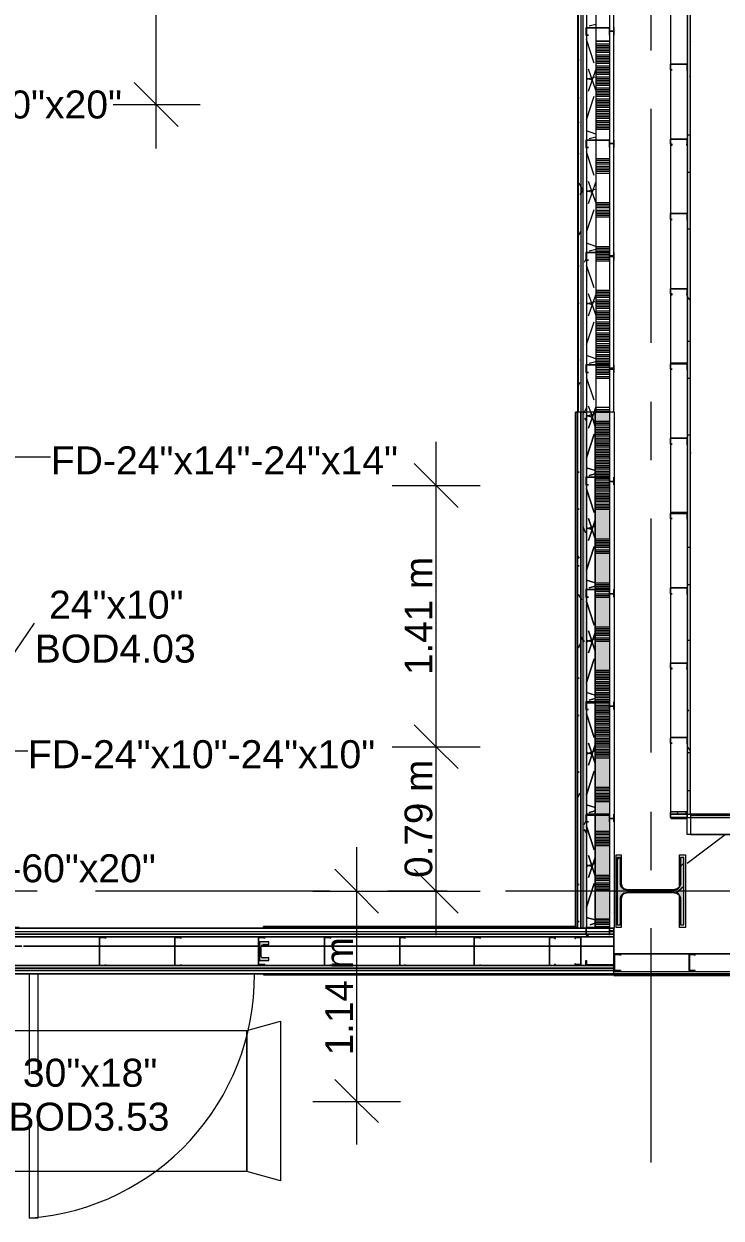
# Model space of a CAD drawing. Header units: metres. Extents: x -2 to 237, y -8 to 52.
# Drawn here: x 21.64 to 25.42, y 21.38 to 27.86 of the extents above; entities that cross this region are included whole.
import ezdxf

# ---------------------------------------------------------------- set-up
doc = ezdxf.new("R2010")
doc.units = ezdxf.units.M
doc.layers.add('HVAC - Ductos', color=5, linetype='Continuous', lineweight=0)
doc.layers.add('PDF2_Text', color=7, linetype='Continuous', lineweight=0)
doc.layers.add('PDF2_Geometry', color=7, linetype='Continuous', lineweight=0, true_color=0xaaaaaa)
doc.layers.add('PDF2_Solid Fills', color=7, linetype='Continuous', lineweight=0, true_color=0xffffff)
doc.styles.add('PDF Helvetica', font='')
doc.styles.get('PDF Helvetica').set_extended_font_data('Helvetica')

msp = doc.modelspace()

# ---------------------------------------------------------------- hatches: boundary and pattern name
at = {"layer": 'PDF2_Solid Fills', "lineweight": 0, "transparency": 33554559}
for points in [[(25.2349, 23.5865), (25.1433, 23.5865), (25.1433, 23.5728), (25.2532, 23.5728), (25.2532, 32.0306), (25.1433, 32.0306), (25.1433, 32.0123), (25.2349, 32.0123)], [(24.6851, 22.9588), (24.6896, 25.7476), (24.6896, 25.7536), (24.6713, 25.7536), (24.6713, 22.9542)], [(24.6851, 22.9588), (24.6896, 25.7476), (24.6896, 25.7536), (24.6713, 25.7536), (24.6713, 22.9542)], [(24.7355, 22.9542), (24.8134, 22.9542), (24.8134, 25.7536), (24.74, 25.7536), (24.7355, 24.1821)], [(25.9496, 23.4628), (25.9496, 23.5682), (25.2532, 23.5682), (25.2532, 23.5544), (25.9313, 23.5544), (25.9313, 23.4628)], [(25.1982, 23.3391), (25.1936, 23.1833), (25.1799, 23.1696), (25.1615, 23.165), (24.9096, 23.1604), (24.9096, 23.165), (24.8912, 23.1696), (24.8821, 23.1787), (24.8775, 23.1787), (24.8775, 23.1925), (24.8729, 23.1925), (24.8729, 23.3391), (24.8546, 23.3391), (24.8546, 22.9726), (24.8729, 22.9726), (24.8729, 23.1237), (24.8775, 23.1375), (24.8912, 23.1512), (25.1799, 23.1512), (25.1982, 23.1329), (25.1982, 22.9726), (25.2165, 22.9726), (25.2165, 23.3391)], [(22.9669, 22.8672), (22.9669, 22.8809), (22.9165, 22.8809), (22.9165, 22.7801), (22.9669, 22.7801), (22.9669, 22.7939), (22.9303, 22.7939), (22.9303, 22.803), (22.9257, 22.803), (22.9257, 22.858), (22.9303, 22.8672)]]:
    msp.add_hatch(color=256, dxfattribs=at).paths.add_polyline_path(points)
h = msp.add_hatch(color=256, dxfattribs=at)
h.paths.add_polyline_path([(24.6897, 24.1821), (24.8134, 24.1776), (24.8133, 24.1821)])
h.paths.add_polyline_path([(24.6897, 24.1776), (24.6851, 24.1776), (24.6851, 24.1409)])
h = msp.add_hatch(color=256, dxfattribs=at)
h.paths.add_polyline_path([(24.6897, 23.5728), (24.8133, 23.5682), (24.8133, 23.5728)])
h.paths.add_polyline_path([(24.6897, 23.5498), (24.6851, 23.5498), (24.6851, 23.5315)])
h = msp.add_hatch(color=256, dxfattribs=at)
h.paths.add_polyline_path([(22.9119, 22.9084), (22.944, 22.9038), (22.944, 22.9084)])
h.paths.add_polyline_path([(22.944, 22.7572), (22.9119, 22.7572), (22.944, 22.7527)])
h = msp.add_hatch(color=256, dxfattribs=at)
h.paths.add_polyline_path([(25.2486, 22.8168), (25.2761, 22.8122), (25.2761, 22.8168)])
h.paths.add_polyline_path([(25.2486, 22.8122), (25.244, 22.8122), (25.244, 22.7252), (25.244, 22.7252)])

# ---------------------------------------------------------------- linework, layer by layer
at = {"layer": 'HVAC - Ductos', "lineweight": 0}
for points in [[(22.3576, 27.1831), (22.3576, 32.5895)], [(22.2385, 27.5405), (22.3576, 27.4214), (22.4767, 27.3023)], [(22.1239, 27.4214), (22.3576, 27.4214), (22.5958, 27.4214)], [(23.8741, 22.9176), (23.8741, 23.9393), (23.8741, 25.5933)], [(21.3359, 25.5108), (21.7849, 25.5108)], [(23.755, 25.4741), (23.8741, 25.355), (23.9933, 25.2359)], [(23.6359, 25.355), (23.8741, 25.355), (24.1123, 25.355)], [(21.4596, 24.26), (21.6978, 24.6082)], [(23.755, 24.0584), (23.8741, 23.9393), (23.9933, 23.8201)], [(21.4046, 23.9164), (21.6611, 23.9164)], [(23.6359, 23.9393), (23.8741, 23.9393), (24.1123, 23.9393)], [(23.4435, 21.7813), (23.4435, 23.3941)], [(23.3243, 23.2749), (23.4435, 23.1558), (23.5625, 23.0367)], [(23.755, 23.2749), (23.8741, 23.1558), (23.9933, 23.0367)], [(23.2052, 23.1558), (23.4435, 23.1558), (23.6817, 23.1558)], [(23.6359, 23.1558), (23.8741, 23.1558), (24.1123, 23.1558)], [(23.3243, 22.1341), (23.4435, 22.015), (23.5625, 21.9004)], [(23.2052, 22.015), (23.4435, 22.015), (23.6817, 22.015)]]:
    msp.add_lwpolyline(points, dxfattribs=at)
for points in [[(22.8478, 22.3998), (23.0311, 22.4502), (23.0311, 21.5843), (22.8478, 21.6347)], [(22.8478, 21.6347), (20.5432, 21.6347), (20.5432, 22.3998), (22.8478, 22.3998)]]:
    msp.add_lwpolyline(points, close=True, dxfattribs=at)
at = {"layer": 'PDF2_Geometry', "lineweight": 0}
for points in [[(24.3872, 32.8461), (24.8408, 32.8461), (24.8134, 32.8461), (24.8134, 32.7453), (24.8134, 32.6491), (24.8134, 29.7718), (24.8134, 25.7536), (24.8134, 22.9542)], [(24.8408, 22.9542), (24.8408, 25.7536), (24.8362, 25.7536), (24.8362, 29.7718), (24.8408, 29.7718), (24.8408, 32.6491), (24.8408, 32.7911)], [(24.6117, 32.6949), (24.7813, 32.6949), (24.6117, 32.6949), (24.6897, 32.6949), (24.6897, 32.6812), (24.6897, 32.6491), (24.6897, 29.7718), (24.6897, 29.6664), (24.6897, 29.057), (24.6897, 28.4477), (24.6897, 27.8383), (24.6897, 27.229), (24.6897, 26.6196), (24.6897, 26.0103), (24.6897, 25.7536), (24.6897, 22.9542), (24.8362, 22.9542), (24.8362, 22.8168), (24.8408, 22.8168), (24.8362, 22.8168), (24.8362, 22.7205), (25.9496, 22.7205)], [(25.2349, 23.5728), (25.1433, 23.5728), (25.2349, 23.5728), (25.2532, 23.5728), (25.2532, 32.0306), (25.9496, 32.0306), (25.9496, 32.0443), (25.2349, 32.0443), (25.2349, 32.1405), (25.2486, 32.1405)], [(25.1433, 23.5728), (25.2349, 23.5728), (25.2532, 23.5728), (25.2532, 32.0306), (25.1433, 32.0306), (25.1433, 32.0123), (25.1433, 31.6961)], [(25.1433, 32.0123), (25.2349, 32.0123), (25.2349, 23.5865), (25.1433, 23.5865)], [(21.2946, 22.9542), (21.2946, 24.7732), (21.2946, 24.7961), (21.2717, 24.7961), (21.2625, 24.7961), (21.2717, 24.7961), (21.4229, 24.7961), (21.4229, 24.7732), (20.6669, 24.7732), (20.6669, 24.7961), (21.258, 24.7961), (20.6395, 24.7961), (20.6395, 24.7732), (20.6395, 22.9038), (20.6395, 22.8809), (20.6669, 22.8809), (21.2625, 22.8809), (21.2717, 22.8809), (21.2717, 22.9038), (21.2717, 22.9542), (24.6851, 22.9542), (24.6713, 22.9542), (24.6713, 25.7536), (24.6713, 29.7718)], [(24.6393, 29.7718), (24.6393, 25.7536), (24.6393, 22.9542), (24.6851, 22.9542)], [(24.6438, 29.7718), (24.6438, 25.7536)], [(24.6576, 29.7718), (24.6576, 25.7536), (24.6576, 22.9542)], [(24.74, 29.7718), (24.74, 25.7536)], [(25.0379, 28.0308), (25.0379, 27.7146)], [(25.1433, 28.017), (25.1433, 27.6413)], [(24.6851, 27.8063), (24.6897, 27.8063)], [(24.7218, 27.8383), (24.7218, 27.8383)], [(24.8134, 27.8108), (24.8134, 27.8108)], [(24.8225, 27.82), (24.8225, 27.82)], [(24.8362, 27.8337), (24.8362, 27.8337)], [(25.1433, 27.6093), (25.1433, 27.2336)], [(25.0379, 27.3985), (25.0379, 26.1294)], [(24.7355, 27.229), (24.7355, 27.229)], [(25.1433, 27.2061), (25.1433, 26.8258)], [(24.6942, 27.1877), (24.6942, 27.1877)], [(25.1433, 26.7983), (25.1433, 26.4226)], [(25.1433, 26.3905), (25.1433, 26.0148)], [(25.1433, 25.9873), (25.1433, 25.6116)], [(25.0379, 25.8086), (25.0379, 25.4925)], [(24.6713, 22.9542), (24.6713, 25.7536), (24.6897, 25.7536), (24.6897, 22.9542), (24.8362, 22.9542), (24.8362, 22.9359), (24.8134, 22.9359), (24.6851, 22.9359), (21.4366, 22.9359)], [(24.6393, 25.7536), (24.6438, 25.7536), (24.6393, 25.7536), (24.6393, 22.9542), (22.9395, 22.9542), (22.9395, 22.9588), (24.6393, 22.9588), (22.9395, 22.9588), (22.9395, 22.9542), (24.6393, 22.9542), (22.9395, 22.9542), (24.6393, 22.9542), (22.9395, 22.9542), (24.6393, 22.9542)], [(24.6393, 22.9542), (24.6393, 25.7536), (24.6393, 22.9542)], [(24.6393, 22.9542), (24.6393, 25.7536), (24.6393, 22.9542)], [(24.6393, 22.9542), (24.6393, 25.7536), (24.6393, 22.9542)], [(24.6393, 22.9542), (24.6393, 25.7536), (24.6393, 22.9542)], [(24.7355, 24.1821), (24.7355, 24.7915), (24.7355, 25.4009), (24.7355, 25.7536), (24.6897, 25.7536), (24.6897, 22.9542), (24.7355, 22.9542), (24.7355, 22.9588), (24.7355, 23.5682), (24.7355, 24.1776)], [(24.6897, 25.7536), (24.6897, 25.7536)], [(24.7355, 25.7536), (24.74, 25.7536), (24.7355, 25.7536), (24.7355, 25.4009), (24.7355, 24.7915), (24.7355, 24.1821), (24.7355, 24.7915), (24.7355, 25.4009), (24.7355, 25.7536), (24.8134, 25.7536), (24.8134, 22.9542), (24.7355, 22.9542), (24.7355, 22.9588), (24.7355, 23.5682), (24.7355, 24.1776), (24.7355, 23.5682), (24.7355, 22.9588), (24.7355, 22.9542)], [(24.8134, 25.7536), (24.8134, 25.7536)], [(24.8408, 22.9542), (24.8408, 25.7536), (24.8134, 25.7536), (24.8134, 22.9542), (24.8362, 22.9542)], [(25.1433, 25.5796), (25.1433, 25.2038)], [(24.795, 25.4009), (24.795, 25.4009)], [(25.0379, 25.1764), (25.0379, 23.9072)], [(25.1433, 25.1764), (25.1433, 24.7961)], [(24.6851, 24.7869), (24.6851, 24.7869)], [(24.6897, 24.7915), (24.6897, 24.7915)], [(24.8088, 24.7915), (24.8088, 24.7915)], [(25.1433, 24.7686), (25.1433, 24.3929)], [(25.1433, 24.3654), (25.1433, 23.9851)], [(24.6851, 24.1638), (24.6897, 24.1638)], [(24.7034, 24.1776), (24.7034, 24.1821)], [(25.1433, 23.9576), (25.1433, 23.5865), (25.1433, 23.5819)], [(25.0379, 23.5865), (25.0379, 23.2703)], [(25.9496, 23.4628), (25.2349, 23.4628), (25.2349, 23.5544), (25.9496, 23.5544)], [(25.9496, 23.5544), (25.9496, 23.5728), (25.2532, 23.5728), (25.2532, 23.4628), (25.9313, 23.4628), (25.9496, 23.4628), (25.9496, 23.4903), (25.9496, 23.5498)], [(25.9496, 23.5682), (25.2532, 23.5682)], [(25.2532, 23.5544), (25.9313, 23.5544)], [(25.9313, 23.4628), (25.9313, 23.3666), (25.9313, 23.4628), (25.8396, 23.4628), (25.8396, 22.8168), (25.6839, 22.8168), (25.8396, 22.8168), (25.8992, 22.8168), (25.8396, 22.8168), (25.8396, 23.4628), (25.9496, 23.4628), (25.9496, 22.7068), (25.9542, 22.6977), (24.8362, 22.6977), (24.8362, 22.7068)], [(25.2349, 23.307), (25.441, 23.4628)], [(24.8546, 23.3253), (24.8684, 23.3391)], [(25.1982, 23.2887), (25.2165, 23.307)], [(21.7115, 23.1558), (21.3954, 23.1558)], [(23.2968, 23.1558), (22.0277, 23.1558)], [(23.9337, 23.1558), (23.613, 23.1558)], [(25.5189, 23.1558), (24.2498, 23.1558)], [(25.0608, 23.1512), (25.0699, 23.1604)], [(25.1753, 23.1467), (25.2165, 23.1833)], [(21.2717, 22.7068), (24.8362, 22.7068), (24.8362, 22.7251), (24.8362, 22.7389), (21.4229, 22.7389), (24.8362, 22.7389), (24.8362, 22.7526), (21.4, 22.7526), (24.8362, 22.7526), (24.8362, 22.8168), (24.8362, 22.858), (24.8362, 22.9084), (21.3725, 22.9084), (21.3725, 22.858), (21.4275, 22.858), (21.6291, 22.858), (21.4275, 22.858), (21.2946, 22.858), (21.2946, 22.803), (21.2946, 22.9542), (21.2717, 22.9542), (21.2717, 22.9038), (21.2717, 22.8809)], [(21.4229, 22.9084), (24.8362, 22.9084), (24.8362, 22.9222), (24.6897, 22.9222), (24.8362, 22.9222), (24.8362, 22.9359), (24.8134, 22.9359), (24.6851, 22.9359), (21.455, 22.9359)], [(24.6851, 22.9542), (21.455, 22.9542)], [(24.6851, 22.9542), (21.4687, 22.9542), (24.6851, 22.9542)], [(22.9395, 22.9542), (21.6153, 22.9542), (21.4733, 22.9542), (21.6153, 22.9542), (21.6153, 22.9588), (21.4733, 22.9588), (21.6153, 22.9588), (21.6153, 22.9542), (21.4733, 22.9542), (21.6153, 22.9542), (21.4733, 22.9542), (21.6153, 22.9542)], [(22.9395, 22.9634), (22.9395, 22.9634)], [(24.6301, 22.9634), (22.9395, 22.9634)], [(22.9395, 22.9634), (22.9395, 22.9588)], [(22.9395, 22.9634), (22.9395, 22.9634)], [(24.6301, 22.9634), (22.9395, 22.9634)], [(22.9395, 22.9588), (22.9395, 22.9634)], [(22.9395, 22.9542), (22.9395, 22.9588), (22.9395, 22.9542)], [(22.9395, 22.9542), (22.9395, 22.9588), (22.9395, 22.9542)], [(22.9395, 22.9542), (22.9395, 22.9542)], [(22.9395, 22.9542), (22.9395, 22.9542)], [(24.6897, 22.9542), (24.8362, 22.9542)], [(24.8362, 22.9268), (24.8362, 22.9268)], [(25.0379, 22.9542), (25.0379, 21.6851)], [(21.4366, 22.9222), (24.6851, 22.9222), (21.4229, 22.9222)], [(24.8362, 22.8306), (24.8362, 22.8306)], [(24.8362, 22.8076), (24.8362, 22.8076)], [(24.6851, 22.7755), (24.6897, 22.7801)], [(24.7858, 22.7526), (24.7858, 22.7572)], [(24.8362, 22.7068), (21.2717, 22.7068)], [(21.2717, 22.7068), (24.8362, 22.7068), (21.2717, 22.7068)], [(22.9395, 22.7068), (24.8362, 22.7068), (24.8362, 22.7023), (22.9395, 22.7023), (22.9395, 22.7068), (21.6153, 22.7068)], [(21.6703, 22.1616), (21.6703, 22.7068), (21.7161, 22.7068), (21.7161, 22.1616)], [(22.9395, 22.7068), (22.9395, 22.7023), (24.8362, 22.7023)], [(24.8362, 22.7068), (22.9395, 22.7068)], [(25.9496, 22.7068), (24.8362, 22.7068), (24.8362, 22.7205), (25.9313, 22.7205)], [(24.8362, 22.7068), (24.8362, 22.7023)], [(24.8362, 22.7068), (24.8362, 22.7068)], [(24.8362, 22.7068), (25.9496, 22.7068), (24.8362, 22.7068)], [(21.7161, 21.9234), (21.7161, 21.3827), (21.6703, 21.3827), (21.6703, 21.9234)]]:
    msp.add_lwpolyline(points, dxfattribs=at)
at = {"layer": 'PDF2_Geometry', "color": 254, "lineweight": 0, "true_color": 0xdddddd}
for points in [[(24.7034, 27.8475), (24.74, 27.8566)], [(24.7309, 27.6459), (24.6897, 27.7742)], [(24.74, 27.4993), (24.6988, 27.6139)], [(24.6988, 27.4947), (24.74, 27.6093)], [(24.6897, 27.5588), (24.7355, 27.5726)], [(24.7218, 27.5542), (24.6897, 27.5634)], [(24.6897, 27.339), (24.7309, 27.4672)], [(24.74, 27.261), (24.6897, 27.2793)], [(24.7034, 27.2381), (24.74, 27.2473)], [(24.7309, 27.0365), (24.6897, 27.1648)], [(24.6897, 26.9495), (24.7355, 26.9632)], [(24.7218, 26.9449), (24.6897, 26.9541)], [(24.74, 26.8899), (24.6988, 27.0044)], [(24.6988, 26.8854), (24.74, 26.9998)], [(24.6897, 26.7295), (24.7309, 26.8532)], [(24.74, 26.6517), (24.6897, 26.67)], [(24.7034, 26.6287), (24.74, 26.6379)], [(24.7309, 26.4272), (24.6897, 26.5509)], [(24.74, 26.2806), (24.6988, 26.3951)], [(24.6988, 26.276), (24.74, 26.3905)], [(24.6897, 26.3401), (24.7355, 26.3538)], [(24.7218, 26.3355), (24.6897, 26.3447)], [(24.6897, 26.1202), (24.7309, 26.2439)], [(24.74, 26.0423), (24.6897, 26.0606)], [(24.7034, 26.0194), (24.74, 26.0285)], [(24.7309, 25.8178), (24.6897, 25.9415)], [(24.7126, 25.7536), (24.6988, 25.7857)], [(24.7309, 25.7536), (24.74, 25.7812)]]:
    msp.add_lwpolyline(points, dxfattribs=at)
at = {"layer": 'PDF2_Geometry', "lineweight": 0}
for points in [[(24.8134, 27.7971), (24.8134, 27.82), (24.8362, 27.82), (24.8362, 27.8383), (24.8362, 27.7971), (24.8362, 27.8063), (24.8362, 27.7971), (24.8362, 27.8383), (24.8362, 27.82), (24.8134, 27.82), (24.8134, 27.8383), (24.6897, 27.8383), (24.6851, 27.8383), (24.6851, 27.8017), (24.6851, 27.7971), (24.6897, 27.7971), (24.6988, 27.7971), (24.6897, 27.7971), (24.6897, 27.8017), (24.6897, 27.8383), (24.8134, 27.8383)], [(25.2349, 27.6093), (25.2349, 27.6413), (25.1478, 27.6413), (25.1433, 27.6413), (25.1433, 27.6093), (25.1524, 27.6093), (25.1433, 27.6093), (25.1433, 27.6413), (25.1478, 27.6413), (25.2349, 27.6413), (25.2349, 27.6093), (25.2303, 27.6093)], [(24.8134, 27.1877), (24.8134, 27.2106), (24.8362, 27.2106), (24.8362, 27.229), (24.8362, 27.1877), (24.8362, 27.1923), (24.8362, 27.1877), (24.8362, 27.229), (24.8362, 27.2106), (24.8134, 27.2106), (24.8134, 27.229), (24.6897, 27.229), (24.6851, 27.229), (24.6851, 27.1877), (24.6897, 27.1877), (24.6988, 27.1877), (24.6897, 27.1877), (24.6897, 27.229), (24.8134, 27.229)], [(25.2349, 27.2015), (25.2349, 27.2336), (25.1478, 27.2336), (25.1433, 27.2336), (25.1433, 27.2015), (25.1524, 27.2015), (25.1524, 27.2061), (25.1433, 27.2061), (25.1433, 27.2336), (25.1478, 27.2336), (25.2349, 27.2336), (25.2349, 27.2061), (25.2303, 27.2061), (25.2303, 27.2015)], [(25.2349, 26.7983), (25.2349, 26.8258), (25.2349, 26.8304), (25.1478, 26.8304), (25.1433, 26.8304), (25.1433, 26.8258), (25.1433, 26.7983), (25.1524, 26.7983), (25.1433, 26.7983), (25.1433, 26.8258), (25.1433, 26.8304), (25.1478, 26.8304), (25.2349, 26.8304), (25.2349, 26.8258), (25.2349, 26.7983), (25.2303, 26.7983)], [(24.8134, 26.5783), (24.8134, 26.5967), (24.8362, 26.5967), (24.8362, 26.6013), (24.8362, 26.6196), (24.8362, 26.5783), (24.8362, 26.5829), (24.8362, 26.5783), (24.8362, 26.6196), (24.8362, 26.6013), (24.8134, 26.6013), (24.8134, 26.6196), (24.6897, 26.6196), (24.6851, 26.6196), (24.6851, 26.5783), (24.6897, 26.5783), (24.6988, 26.5783), (24.6897, 26.5783), (24.6897, 26.6196), (24.8134, 26.6196)], [(25.2349, 26.3905), (25.2349, 26.4226), (25.1478, 26.4226), (25.1433, 26.4226), (25.1433, 26.3905), (25.1524, 26.3905), (25.1524, 26.3951), (25.1433, 26.3951), (25.1433, 26.4226), (25.1478, 26.4226), (25.2349, 26.4226), (25.2349, 26.3951), (25.2303, 26.3951), (25.2303, 26.3905)], [(24.8134, 25.969), (24.8134, 25.9873), (24.8362, 25.9873), (24.8362, 25.9919), (24.8362, 26.0057), (24.8362, 26.0103), (24.8362, 26.0057), (24.8362, 25.969), (24.8362, 25.9736), (24.8362, 25.969), (24.8362, 26.0103), (24.8362, 25.9919), (24.8134, 25.9919), (24.8134, 26.0103), (24.6897, 26.0103), (24.6851, 26.0103), (24.6851, 25.969), (24.6897, 25.969), (24.6988, 25.969), (24.6897, 25.969), (24.6897, 26.0103), (24.8134, 26.0103)], [(25.2349, 25.9873), (25.2349, 26.0148), (25.2349, 26.0194), (25.1478, 26.0194), (25.1433, 26.0194), (25.1433, 26.0148), (25.1433, 25.9873), (25.1524, 25.9873), (25.1433, 25.9873), (25.1433, 26.0148), (25.1478, 26.0148), (25.2349, 26.0148), (25.2349, 25.9873), (25.2303, 25.9873)], [(24.6301, 22.9634), (24.6301, 25.7536)], [(24.6393, 25.7536), (24.6347, 25.7536), (24.6301, 25.7536), (24.6347, 25.7536), (24.6301, 25.7536), (24.6347, 25.7536)], [(24.6301, 22.9634), (24.6301, 25.7536)], [(24.6393, 22.9542), (24.6393, 25.7536), (24.6393, 22.9542), (24.6576, 22.9542), (24.6576, 25.7536), (24.6393, 25.7536)], [(24.6576, 22.9542), (24.6713, 22.9542), (24.6713, 25.7536), (24.6576, 25.7536)], [(25.2349, 25.5796), (25.2349, 25.6116), (25.1478, 25.6116), (25.1433, 25.6116), (25.1433, 25.5796), (25.1524, 25.5796), (25.1433, 25.5796), (25.1433, 25.6116), (25.1478, 25.6116), (25.2349, 25.6116), (25.2349, 25.5796), (25.2303, 25.5796)], [(24.8134, 25.3596), (24.8134, 25.3779), (24.8362, 25.3779), (24.8362, 25.3825), (24.8362, 25.3963), (24.8362, 25.3596), (24.8362, 25.3642), (24.8362, 25.3596), (24.8362, 25.4009), (24.8362, 25.3825), (24.8362, 25.3779), (24.8134, 25.3779), (24.8134, 25.4009), (24.6897, 25.4009), (24.6851, 25.4009), (24.6851, 25.3596), (24.6897, 25.3596), (24.6988, 25.3596), (24.6897, 25.3596), (24.6897, 25.4009), (24.8134, 25.4009)], [(25.2349, 25.1764), (25.2349, 25.2038), (25.2349, 25.2084), (25.1478, 25.2084), (25.1433, 25.2038), (25.1433, 25.1764), (25.1524, 25.1764), (25.1433, 25.1764), (25.1433, 25.2038), (25.1478, 25.2038), (25.2349, 25.2038), (25.2349, 25.1764), (25.2303, 25.1764)], [(24.8134, 24.7503), (24.8134, 24.7686), (24.8362, 24.7686), (24.8362, 24.7869), (24.8362, 24.7503), (24.8362, 24.7549), (24.8362, 24.7503), (24.8362, 24.7869), (24.8362, 24.7915), (24.8362, 24.7869), (24.8362, 24.7732), (24.8362, 24.7686), (24.8134, 24.7686), (24.8134, 24.7869), (24.8134, 24.7915), (24.6897, 24.7915), (24.6851, 24.7915), (24.6851, 24.7869), (24.6851, 24.7503), (24.6897, 24.7503), (24.6988, 24.7503), (24.6897, 24.7503), (24.6897, 24.7869), (24.6897, 24.7915), (24.8134, 24.7915), (24.8134, 24.7869)], [(25.2349, 24.7686), (25.2349, 24.7961), (25.2349, 24.8006), (25.1478, 24.8006), (25.1433, 24.8006), (25.1433, 24.7961), (25.1433, 24.7686), (25.1524, 24.7686), (25.1433, 24.7686), (25.1433, 24.7961), (25.1433, 24.8006), (25.1478, 24.8006), (25.2349, 24.8006), (25.2349, 24.7961), (25.2349, 24.7686), (25.2303, 24.7686)], [(25.2349, 24.3608), (25.2349, 24.3929), (25.1478, 24.3929), (25.1433, 24.3929), (25.1433, 24.3608), (25.1524, 24.3608), (25.1524, 24.3654), (25.1433, 24.3654), (25.1433, 24.3929), (25.1478, 24.3929), (25.2349, 24.3929), (25.2349, 24.3654), (25.2303, 24.3654), (25.2303, 24.3608)], [(24.8134, 24.1409), (24.8134, 24.1592), (24.8362, 24.1592), (24.8362, 24.1776), (24.8362, 24.1409), (24.8362, 24.1454), (24.8362, 24.1409), (24.8362, 24.1776), (24.8362, 24.1821), (24.8362, 24.1776), (24.8362, 24.1592), (24.8134, 24.1592), (24.8134, 24.1776), (24.8134, 24.1821), (24.6897, 24.1821), (24.6851, 24.1821), (24.6851, 24.1776), (24.6851, 24.1409), (24.6897, 24.1409), (24.6988, 24.1409), (24.6897, 24.1409), (24.6897, 24.1776), (24.8134, 24.1776)], [(25.2349, 23.9576), (25.2349, 23.9851), (25.2349, 23.9897), (25.1478, 23.9897), (25.1433, 23.9897), (25.1433, 23.9851), (25.1433, 23.9576), (25.1524, 23.9576), (25.1433, 23.9576), (25.1433, 23.9851), (25.1478, 23.9897), (25.2349, 23.9897), (25.2349, 23.9851), (25.2349, 23.9576), (25.2303, 23.9576)], [(25.1433, 23.5819), (25.1433, 23.5544), (25.1478, 23.5498), (25.2349, 23.5498), (25.2349, 23.5544), (25.2349, 23.5819), (25.2257, 23.5819), (25.2349, 23.5819), (25.2349, 23.5544), (25.1478, 23.5544), (25.1433, 23.5544), (25.1433, 23.5819), (25.1478, 23.5819)], [(24.8134, 23.5315), (24.8134, 23.5498), (24.8362, 23.5498), (24.8362, 23.5682), (24.8362, 23.5315), (24.8362, 23.5361), (24.8362, 23.5315), (24.8362, 23.5682), (24.8362, 23.5728), (24.8362, 23.5682), (24.8362, 23.5498), (24.8134, 23.5498), (24.8134, 23.5682), (24.8134, 23.5728), (24.6897, 23.5728), (24.6851, 23.5682), (24.6851, 23.5315), (24.6897, 23.5315), (24.6988, 23.5315), (24.6897, 23.5315), (24.6897, 23.5682), (24.8134, 23.5682)], [(25.9496, 23.5682), (25.9496, 23.5728), (25.2532, 23.5728), (25.2532, 23.5682)], [(25.9496, 23.5544), (25.9496, 23.5682), (25.2532, 23.5682), (25.2532, 23.5544)], [(25.1936, 22.9588), (25.1936, 23.1146), (25.1936, 23.1329), (25.1799, 23.1421), (25.1615, 23.1467), (24.9096, 23.1467), (24.8912, 23.1421), (24.8821, 23.1329), (24.8775, 23.1146), (24.8775, 22.9588), (24.85, 22.9588), (24.85, 23.3528), (24.8775, 23.3528), (24.8775, 23.1971), (24.8821, 23.1787), (24.8912, 23.1696), (24.9096, 23.165), (25.1615, 23.165), (25.1799, 23.1696), (25.1936, 23.1787), (25.1936, 23.1971), (25.1936, 23.3528), (25.2257, 23.3528), (25.2257, 22.9588)], [(25.2165, 22.9726), (25.2165, 23.3391), (25.1982, 23.3391), (25.1982, 23.1925), (25.1936, 23.1787), (25.1799, 23.165), (25.1615, 23.1604), (24.9096, 23.1604), (24.8912, 23.165), (24.8775, 23.1787), (24.8729, 23.1925), (24.8729, 23.3391), (24.8546, 23.3391), (24.8546, 22.9726), (24.8729, 22.9726), (24.8729, 23.1192), (24.8775, 23.1329), (24.8912, 23.1467), (24.9096, 23.1512), (25.1615, 23.1512), (25.1799, 23.1467), (25.1936, 23.1329), (25.1982, 23.1192), (25.1982, 22.9726)], [(25.9542, 23.1192), (25.9542, 22.6977), (25.9496, 22.7068), (24.8362, 22.7068), (24.8362, 22.6977), (25.9542, 22.6977), (25.9542, 23.1192), (25.9496, 23.1192)], [(22.9395, 22.9634), (24.6301, 22.9634), (22.9395, 22.9634), (22.9395, 22.9588)], [(24.8134, 22.9176), (24.8134, 22.9405), (24.8362, 22.9405), (24.8362, 22.9588), (24.8362, 22.9222), (24.8362, 22.9268), (24.8362, 22.9222), (24.8362, 22.9176), (24.8362, 22.9222), (24.8362, 22.9588), (24.8362, 22.9405), (24.8134, 22.9405), (24.8134, 22.9588), (24.6897, 22.9588), (24.6851, 22.9588), (24.6851, 22.9222), (24.6897, 22.9176), (24.6988, 22.9176), (24.6988, 22.9222), (24.6897, 22.9222), (24.6897, 22.9588), (24.8134, 22.9588)], [(24.8362, 22.9542), (24.6897, 22.9542)], [(22.0827, 22.9038), (22.0552, 22.9038), (22.0506, 22.9038), (22.0506, 22.7526), (22.0552, 22.7526), (22.0827, 22.7526), (22.0827, 22.7572), (22.0827, 22.7526), (22.0552, 22.7526), (22.0506, 22.7526), (22.0506, 22.9038), (22.0552, 22.9038), (22.0827, 22.9038), (22.0827, 22.8992)], [(22.4904, 22.9038), (22.4584, 22.9038), (22.4584, 22.7526), (22.4904, 22.7526), (22.4904, 22.7572), (22.4904, 22.7526), (22.4584, 22.7526), (22.4584, 22.9038), (22.4904, 22.9038), (22.4904, 22.8992)], [(22.944, 22.9084), (22.9119, 22.9084), (22.9119, 22.9038), (22.9119, 22.7572), (22.9119, 22.7526), (22.944, 22.7526), (22.944, 22.7618), (22.944, 22.7572), (22.9119, 22.7572), (22.9119, 22.9038), (22.944, 22.9038), (22.944, 22.8992)], [(22.9165, 22.7801), (22.9669, 22.7801), (22.9669, 22.7939), (22.9395, 22.7939), (22.9303, 22.7939), (22.9257, 22.803), (22.9257, 22.8534), (22.9303, 22.8626), (22.9395, 22.8672), (22.9669, 22.8672), (22.9669, 22.8809), (22.9165, 22.8809)], [(23.3014, 22.9038), (23.2693, 22.9038), (23.2693, 22.7572), (23.2693, 22.7526), (23.3014, 22.7526), (23.3014, 22.7572), (23.3014, 22.7526), (23.2693, 22.7526), (23.2693, 22.7572), (23.2693, 22.9038), (23.3014, 22.9038), (23.3014, 22.8992)], [(23.7046, 22.9038), (23.6771, 22.9038), (23.6771, 22.7572), (23.6771, 22.7526), (23.7046, 22.7526), (23.7046, 22.7572), (23.7046, 22.7526), (23.6771, 22.7526), (23.6771, 22.7572), (23.6771, 22.9038), (23.7046, 22.9038), (23.7046, 22.8992)], [(24.1123, 22.9038), (24.0849, 22.9038), (24.0803, 22.9038), (24.0803, 22.7572), (24.0803, 22.7526), (24.0849, 22.7526), (24.1123, 22.7526), (24.1123, 22.7572), (24.1123, 22.7526), (24.0849, 22.7526), (24.0803, 22.7526), (24.0803, 22.7572), (24.0803, 22.9038), (24.0849, 22.9038), (24.1123, 22.9038), (24.1123, 22.8992)], [(24.5201, 22.9038), (24.4881, 22.9038), (24.4881, 22.7572), (24.4881, 22.7526), (24.5201, 22.7526), (24.5201, 22.7572), (24.5155, 22.7572), (24.5155, 22.7526), (24.4881, 22.7526), (24.4881, 22.7572), (24.4881, 22.9038), (24.5155, 22.9038), (24.5155, 22.8992), (24.5201, 22.8992)], [(24.6255, 22.7526), (24.6576, 22.7526), (24.6576, 22.7572), (24.6576, 22.9038), (24.6576, 22.9084), (24.6255, 22.9084), (24.6255, 22.8992), (24.6301, 22.8992), (24.6301, 22.9038), (24.6576, 22.9038), (24.6576, 22.7572), (24.6301, 22.7572), (24.6301, 22.7618), (24.6255, 22.7618)], [(21.6382, 22.858), (22.0506, 22.858), (22.4584, 22.858), (22.9119, 22.858), (22.9165, 22.858), (22.9119, 22.858), (22.4584, 22.858), (22.0506, 22.858)], [(22.9257, 22.858), (23.2693, 22.858), (23.6771, 22.858), (24.0803, 22.858), (24.4881, 22.858), (24.6576, 22.858), (24.8362, 22.858), (24.6576, 22.858), (24.4881, 22.858), (24.0803, 22.858), (23.6771, 22.858), (23.2693, 22.858)], [(24.6851, 22.7801), (24.6897, 22.7801), (24.6897, 22.7572), (24.8362, 22.7572), (24.8362, 22.8306), (24.8362, 22.7526), (24.6851, 22.7526)], [(24.8729, 22.8168), (24.8408, 22.8168), (24.8408, 22.8122), (24.8408, 22.7251), (24.8729, 22.7251), (24.8729, 22.7297), (24.8729, 22.7251), (24.8408, 22.7251), (24.8408, 22.8122), (24.8729, 22.8122), (24.8729, 22.8076)], [(24.8729, 22.8168), (25.2486, 22.8168)], [(25.2762, 22.8168), (25.2486, 22.8168), (25.2486, 22.8122), (25.244, 22.8122), (25.244, 22.7251), (25.2486, 22.7251), (25.2762, 22.7251), (25.2762, 22.7297), (25.2762, 22.7251), (25.2486, 22.7251), (25.2486, 22.8122), (25.2762, 22.8122), (25.2762, 22.8076)], [(25.2762, 22.8168), (25.6518, 22.8168)], [(21.4366, 22.7251), (24.8362, 22.7251)], [(24.8362, 22.7068), (25.9496, 22.7068)]]:
    msp.add_lwpolyline(points, close=True, dxfattribs=at)
at = {"layer": 'PDF2_Geometry', "color": 254, "lineweight": 0, "true_color": 0xd4d4d4}
for points in [[(24.8134, 27.765), (24.74, 27.765)], [(24.8134, 26.4134), (24.74, 26.4134)], [(24.8134, 25.7032), (24.7355, 25.7032)], [(24.8134, 24.3517), (24.7355, 24.3517)], [(24.8134, 23.0046), (24.7355, 23.0046)]]:
    msp.add_lwpolyline(points, close=True, dxfattribs=at)
for points in [[(24.74, 27.7513), (24.8134, 27.7513)], [(24.74, 27.7421), (24.8134, 27.7421)], [(24.74, 27.7329), (24.8134, 27.7329)], [(24.74, 27.7237), (24.8134, 27.7237)], [(24.74, 27.7146), (24.8134, 27.7146)], [(24.74, 27.7055), (24.8134, 27.7055)], [(24.74, 27.6917), (24.8134, 27.6917)], [(24.74, 27.6825), (24.8134, 27.6825)], [(24.74, 27.6734), (24.8134, 27.6734)], [(24.74, 27.6643), (24.8134, 27.6643)], [(24.74, 27.6551), (24.8134, 27.6551)], [(24.74, 27.6459), (24.8134, 27.6459)], [(24.74, 27.6321), (24.8134, 27.6321)], [(24.74, 27.623), (24.8134, 27.623)], [(24.74, 27.6139), (24.8134, 27.6139)], [(24.74, 27.6047), (24.8134, 27.6047)], [(24.74, 27.5955), (24.8134, 27.5955)], [(24.74, 27.5863), (24.8134, 27.5863)], [(24.74, 27.5726), (24.8134, 27.5726)], [(24.74, 27.5634), (24.8134, 27.5634)], [(24.74, 27.5542), (24.8134, 27.5542)], [(24.74, 27.5451), (24.8134, 27.5451)], [(24.74, 27.5359), (24.8134, 27.5359)], [(24.74, 27.5268), (24.8134, 27.5268)], [(24.74, 27.513), (24.8134, 27.513)], [(24.74, 27.5039), (24.8134, 27.5039)], [(24.74, 27.4947), (24.8134, 27.4947)], [(24.74, 27.4855), (24.8134, 27.4855)], [(24.74, 27.4764), (24.8134, 27.4764)], [(24.74, 27.4672), (24.8134, 27.4672)], [(24.74, 27.4534), (24.8134, 27.4534)], [(24.74, 27.4443), (24.8134, 27.4443)], [(24.74, 27.4352), (24.8134, 27.4352)], [(24.74, 27.426), (24.8134, 27.426)], [(24.74, 27.4168), (24.8134, 27.4168)], [(24.74, 27.4076), (24.8134, 27.4076)], [(24.74, 27.3939), (24.8134, 27.3939)], [(24.74, 27.3848), (24.8134, 27.3848)], [(24.74, 27.3756), (24.8134, 27.3756)], [(24.74, 27.3664), (24.8134, 27.3664)], [(24.74, 27.3572), (24.8134, 27.3572)], [(24.74, 27.3481), (24.8134, 27.3481)], [(24.74, 27.3344), (24.8134, 27.3344)], [(24.74, 27.3252), (24.8134, 27.3252)], [(24.74, 27.316), (24.8134, 27.316)], [(24.74, 27.3068), (24.8134, 27.3068)], [(24.74, 27.2977), (24.8134, 27.2977)], [(24.74, 27.2885), (24.8134, 27.2885)], [(24.74, 27.1281), (24.8134, 27.1281)], [(24.74, 27.119), (24.8134, 27.119)], [(24.74, 27.1099), (24.8134, 27.1099)], [(24.74, 27.1007), (24.8134, 27.1007)], [(24.74, 27.0869), (24.8134, 27.0869)], [(24.74, 27.0777), (24.8134, 27.0777)], [(24.74, 27.0686), (24.8134, 27.0686)], [(24.74, 27.0595), (24.8134, 27.0595)], [(24.74, 27.0503), (24.8134, 27.0503)], [(24.74, 26.8899), (24.8134, 26.8899)], [(24.74, 26.8808), (24.8134, 26.8808)], [(24.74, 26.8716), (24.8134, 26.8716)], [(24.74, 26.8624), (24.8134, 26.8624)], [(24.74, 26.8486), (24.8134, 26.8486)], [(24.74, 26.8395), (24.8134, 26.8395)], [(24.74, 26.8304), (24.8134, 26.8304)], [(24.74, 26.8212), (24.8134, 26.8212)], [(24.74, 26.812), (24.8134, 26.812)], [(24.74, 26.6517), (24.8134, 26.6517)], [(24.74, 26.6425), (24.8134, 26.6425)], [(24.74, 26.6333), (24.8134, 26.6333)], [(24.74, 26.6241), (24.8134, 26.6241)], [(24.74, 26.6104), (24.8134, 26.6104)], [(24.74, 26.6013), (24.8134, 26.6013)], [(24.74, 26.5921), (24.8134, 26.5921)], [(24.74, 26.5829), (24.8134, 26.5829)], [(24.74, 26.5737), (24.8134, 26.5737)], [(24.74, 26.4043), (24.8134, 26.4043)], [(24.74, 26.3951), (24.8134, 26.3951)], [(24.74, 26.3859), (24.8134, 26.3859)], [(24.74, 26.3768), (24.8134, 26.3768)], [(24.74, 26.363), (24.8134, 26.363)], [(24.74, 26.3538), (24.8134, 26.3538)], [(24.74, 26.3447), (24.8134, 26.3447)], [(24.74, 26.3355), (24.8134, 26.3355)], [(24.74, 26.3264), (24.8134, 26.3264)], [(24.74, 26.3172), (24.8134, 26.3172)], [(24.74, 26.3034), (24.8134, 26.3034)], [(24.74, 26.2943), (24.8134, 26.2943)], [(24.74, 26.2852), (24.8134, 26.2852)], [(24.74, 26.276), (24.8134, 26.276)], [(24.74, 26.2668), (24.8134, 26.2668)], [(24.74, 26.2576), (24.8134, 26.2576)], [(24.74, 26.2439), (24.8134, 26.2439)], [(24.74, 26.2348), (24.8134, 26.2348)], [(24.74, 26.2256), (24.8134, 26.2256)], [(24.74, 26.2164), (24.8134, 26.2164)], [(24.74, 26.2072), (24.8134, 26.2072)], [(24.74, 26.1981), (24.8134, 26.1981)], [(24.74, 26.1843), (24.8134, 26.1843)], [(24.74, 26.1751), (24.8134, 26.1751)], [(24.74, 26.166), (24.8134, 26.166)], [(24.74, 26.1568), (24.8134, 26.1568)], [(24.74, 26.1477), (24.8134, 26.1477)], [(24.74, 26.1385), (24.8134, 26.1385)], [(24.74, 26.1248), (24.8134, 26.1248)], [(24.74, 26.1156), (24.8134, 26.1156)], [(24.74, 26.1064), (24.8134, 26.1064)], [(24.74, 26.0973), (24.8134, 26.0973)], [(24.74, 26.0881), (24.8134, 26.0881)], [(24.74, 26.0789), (24.8134, 26.0789)], [(24.74, 26.0652), (24.8134, 26.0652)], [(24.74, 26.0561), (24.8134, 26.0561)], [(24.74, 26.0469), (24.8134, 26.0469)], [(24.74, 26.0377), (24.8134, 26.0377)], [(24.74, 26.0285), (24.8134, 26.0285)], [(24.74, 26.0194), (24.8134, 26.0194)], [(24.74, 26.0057), (24.8134, 26.0057)], [(24.74, 25.9965), (24.8134, 25.9965)], [(24.74, 25.9873), (24.8134, 25.9873)], [(24.74, 25.9781), (24.8134, 25.9781)], [(24.74, 25.969), (24.8134, 25.969)], [(24.74, 25.9599), (24.8134, 25.9599)], [(24.74, 25.9461), (24.8134, 25.9461)], [(24.74, 25.9369), (24.8134, 25.9369)], [(24.74, 25.7812), (24.8134, 25.7812)], [(24.74, 25.7674), (24.8134, 25.7674)], [(24.74, 25.7582), (24.8134, 25.7582)], [(24.7355, 25.6941), (24.8134, 25.6941)], [(24.7355, 25.685), (24.8134, 25.685)], [(24.7355, 25.6712), (24.8134, 25.6712)], [(24.7355, 25.662), (24.8134, 25.662)], [(24.7355, 25.6528), (24.8134, 25.6528)], [(24.7355, 25.6437), (24.8134, 25.6437)], [(24.7355, 25.6345), (24.8134, 25.6345)], [(24.7355, 25.6253), (24.8134, 25.6253)], [(24.7355, 25.6116), (24.8134, 25.6116)], [(24.7355, 25.6025), (24.8134, 25.6025)], [(24.7355, 25.5933), (24.8134, 25.5933)], [(24.7355, 25.5842), (24.8134, 25.5842)], [(24.7355, 25.575), (24.8134, 25.575)], [(24.7355, 25.5658), (24.8134, 25.5658)], [(24.7355, 25.5521), (24.8134, 25.5521)], [(24.7355, 25.5429), (24.8134, 25.5429)], [(24.7355, 25.5337), (24.8134, 25.5337)], [(24.7355, 25.5245), (24.8134, 25.5245)], [(24.7355, 25.5154), (24.8134, 25.5154)], [(24.7355, 25.5063), (24.8134, 25.5063)], [(24.7355, 25.4925), (24.8134, 25.4925)], [(24.7355, 25.4833), (24.8134, 25.4833)], [(24.7355, 25.4741), (24.8134, 25.4741)], [(24.7355, 25.465), (24.8134, 25.465)], [(24.7355, 25.4559), (24.8134, 25.4559)], [(24.7355, 25.4467), (24.8134, 25.4467)], [(24.7355, 25.4329), (24.8134, 25.4329)], [(24.7355, 25.4237), (24.8134, 25.4237)], [(24.7355, 25.4146), (24.8134, 25.4146)], [(24.7355, 25.4055), (24.8134, 25.4055)], [(24.7355, 25.3963), (24.8134, 25.3963)], [(24.7355, 25.3871), (24.8134, 25.3871)], [(24.7355, 25.3734), (24.8134, 25.3734)], [(24.7355, 25.3642), (24.8134, 25.3642)], [(24.7355, 25.355), (24.8134, 25.355)], [(24.7355, 25.3459), (24.8134, 25.3459)], [(24.7355, 25.3367), (24.8134, 25.3367)], [(24.7355, 25.3275), (24.8134, 25.3275)], [(24.7355, 25.3138), (24.8134, 25.3138)], [(24.7355, 25.3047), (24.8134, 25.3047)], [(24.7355, 25.2955), (24.8134, 25.2955)], [(24.7355, 25.2863), (24.8134, 25.2863)], [(24.7355, 25.2772), (24.8134, 25.2772)], [(24.7355, 25.268), (24.8134, 25.268)], [(24.7355, 25.2542), (24.8134, 25.2542)], [(24.7355, 25.245), (24.8134, 25.245)], [(24.7355, 25.2359), (24.8134, 25.2359)], [(24.7355, 25.2268), (24.8134, 25.2268)], [(24.7355, 25.0664), (24.8134, 25.0664)], [(24.7355, 25.0572), (24.8134, 25.0572)], [(24.7355, 25.0481), (24.8134, 25.0481)], [(24.7355, 25.0389), (24.8134, 25.0389)], [(24.7355, 25.0298), (24.8134, 25.0298)], [(24.7355, 25.0206), (24.8134, 25.0206)], [(24.7355, 25.0068), (24.8134, 25.0068)], [(24.7355, 24.9977), (24.8134, 24.9977)], [(24.7355, 24.9885), (24.8134, 24.9885)], [(24.7355, 24.8281), (24.8134, 24.8281)], [(24.7355, 24.819), (24.8134, 24.819)], [(24.7355, 24.8098), (24.8134, 24.8098)], [(24.7355, 24.8006), (24.8134, 24.8006)], [(24.7355, 24.7823), (24.8134, 24.7823)], [(24.7355, 24.7686), (24.8134, 24.7686)], [(24.7355, 24.7595), (24.8134, 24.7595)], [(24.7355, 24.7503), (24.8134, 24.7503)], [(24.8134, 24.7915), (24.8134, 24.7915)], [(24.7355, 24.5899), (24.8134, 24.5899)], [(24.7355, 24.5808), (24.8134, 24.5808)], [(24.7355, 24.5716), (24.8134, 24.5716)], [(24.7355, 24.5624), (24.8134, 24.5624)], [(24.7355, 24.5532), (24.8134, 24.5532)], [(24.7355, 24.5441), (24.8134, 24.5441)], [(24.7355, 24.5303), (24.8134, 24.5303)], [(24.7355, 24.5212), (24.8134, 24.5212)], [(24.7355, 24.512), (24.8134, 24.512)], [(24.7355, 24.3425), (24.8134, 24.3425)], [(24.7355, 24.3333), (24.8134, 24.3333)], [(24.7355, 24.3241), (24.8134, 24.3241)], [(24.7355, 24.315), (24.8134, 24.315)], [(24.7355, 24.3059), (24.8134, 24.3059)], [(24.7355, 24.2921), (24.8134, 24.2921)], [(24.7355, 24.2829), (24.8134, 24.2829)], [(24.7355, 24.2737), (24.8134, 24.2737)], [(24.7355, 24.2646), (24.8134, 24.2646)], [(24.7355, 24.2554), (24.8134, 24.2554)], [(24.7355, 24.2463), (24.8134, 24.2463)], [(24.7355, 24.2325), (24.8134, 24.2325)], [(24.7355, 24.2234), (24.8134, 24.2234)], [(24.7355, 24.2142), (24.8134, 24.2142)], [(24.7355, 24.2051), (24.8134, 24.2051)], [(24.7355, 24.1959), (24.8134, 24.1959)], [(24.7355, 24.1867), (24.8134, 24.1867)], [(24.7355, 24.1776), (24.8134, 24.1776)], [(24.7355, 24.1638), (24.8134, 24.1638)], [(24.7355, 24.1546), (24.8134, 24.1546)], [(24.7355, 24.1454), (24.8134, 24.1454)], [(24.7355, 24.1363), (24.8134, 24.1363)], [(24.7355, 24.1272), (24.8134, 24.1272)], [(24.7355, 24.118), (24.8134, 24.118)], [(24.7355, 24.1042), (24.8134, 24.1042)], [(24.7355, 24.095), (24.8134, 24.095)], [(24.7355, 24.0859), (24.8134, 24.0859)], [(24.7355, 24.0768), (24.8134, 24.0768)], [(24.7355, 24.0676), (24.8134, 24.0676)], [(24.7355, 24.0584), (24.8134, 24.0584)], [(24.7355, 24.0447), (24.8134, 24.0447)], [(24.7355, 24.0355), (24.8134, 24.0355)], [(24.7355, 24.0264), (24.8134, 24.0264)], [(24.7355, 24.0172), (24.8134, 24.0172)], [(24.7355, 24.008), (24.8134, 24.008)], [(24.7355, 23.9988), (24.8134, 23.9988)], [(24.7355, 23.9851), (24.8134, 23.9851)], [(24.7355, 23.9759), (24.8134, 23.9759)], [(24.7355, 23.9668), (24.8134, 23.9668)], [(24.7355, 23.9576), (24.8134, 23.9576)], [(24.7355, 23.9485), (24.8134, 23.9485)], [(24.7355, 23.9393), (24.8134, 23.9393)], [(24.7355, 23.9256), (24.8134, 23.9256)], [(24.7355, 23.9164), (24.8134, 23.9164)], [(24.7355, 23.9072), (24.8134, 23.9072)], [(24.7355, 23.8981), (24.8134, 23.8981)], [(24.7355, 23.8889), (24.8134, 23.8889)], [(24.7355, 23.8797), (24.8134, 23.8797)], [(24.7355, 23.7194), (24.8134, 23.7194)], [(24.7355, 23.7102), (24.8134, 23.7102)], [(24.7355, 23.701), (24.8134, 23.701)], [(24.7355, 23.6873), (24.8134, 23.6873)], [(24.7355, 23.6781), (24.8134, 23.6781)], [(24.7355, 23.669), (24.8134, 23.669)], [(24.7355, 23.6599), (24.8134, 23.6599)], [(24.7355, 23.6507), (24.8134, 23.6507)], [(24.7355, 23.6415), (24.8134, 23.6415)], [(24.7355, 23.4812), (24.8134, 23.4812)], [(24.7355, 23.472), (24.8134, 23.472)], [(24.7355, 23.4628), (24.8134, 23.4628)], [(24.7355, 23.449), (24.8134, 23.449)], [(24.7355, 23.4399), (24.8134, 23.4399)], [(24.7355, 23.4307), (24.8134, 23.4307)], [(24.7355, 23.4216), (24.8134, 23.4216)], [(24.7355, 23.4124), (24.8134, 23.4124)], [(24.7355, 23.4032), (24.8134, 23.4032)], [(24.7355, 23.2429), (24.8134, 23.2429)], [(24.7355, 23.2337), (24.8134, 23.2337)], [(24.7355, 23.2245), (24.8134, 23.2245)], [(24.7355, 23.2154), (24.8134, 23.2154)], [(24.7355, 23.2017), (24.8134, 23.2017)], [(24.7355, 23.1925), (24.8134, 23.1925)], [(24.7355, 23.1833), (24.8134, 23.1833)], [(24.7355, 23.1741), (24.8134, 23.1741)], [(24.7355, 23.165), (24.8134, 23.165)], [(24.7355, 22.9954), (24.8134, 22.9954)], [(24.7355, 22.9863), (24.8134, 22.9863)], [(24.7355, 22.9772), (24.8134, 22.9772)], [(24.7355, 22.9634), (24.8134, 22.9634)], [(24.7355, 22.9542), (24.8134, 22.9542)]]:
    msp.add_lwpolyline(points, dxfattribs=at)
at = {"layer": 'PDF2_Geometry', "color": 7, "lineweight": 0, "true_color": 0xffffff}
for points in [[(25.2532, 27.765), (25.2486, 27.7604)], [(25.2532, 27.5726), (25.2486, 27.5772)], [(25.2349, 27.2564), (25.2532, 27.2564)], [(25.2349, 27.0549), (25.2532, 27.0549)], [(25.2349, 26.7479), (25.2532, 26.7479)], [(25.2486, 26.363), (25.2349, 26.3814)], [(25.2349, 26.1385), (25.2532, 26.1385)], [(25.2349, 25.9369), (25.2532, 25.9369)], [(25.2349, 25.6299), (25.2532, 25.6299)], [(25.2532, 25.5337), (25.2532, 25.5291)], [(25.2349, 25.0206), (25.2532, 25.0206)], [(25.2349, 24.819), (25.2532, 24.819)], [(25.2349, 24.5166), (25.2532, 24.5166)], [(25.2532, 24.5257), (25.2532, 24.5257)], [(25.244, 24.1317), (25.2349, 24.1454)], [(25.2349, 23.9072), (25.2532, 23.9072)], [(25.2532, 23.9164), (25.2395, 23.9348)], [(25.2349, 23.701), (25.2532, 23.701)], [(25.1845, 23.5865), (25.1799, 23.5774)]]:
    msp.add_lwpolyline(points, dxfattribs=at)
at = {"layer": 'PDF2_Geometry', "color": 254, "lineweight": 0, "true_color": 0xeaeaea}
for points in [[(24.6438, 27.6643), (24.6484, 27.6643)], [(24.6438, 27.458), (24.6484, 27.458)], [(24.6484, 27.3252), (24.6438, 27.3206)], [(24.6438, 27.1557), (24.6484, 27.1557)], [(24.6667, 26.9632), (24.6576, 26.977), (24.6484, 26.9953)], [(24.6713, 26.9632), (24.6576, 26.9403), (24.653, 26.9312)], [(24.6576, 26.7341), (24.6438, 26.7112)], [(24.6851, 26.5829), (24.6759, 26.5646)], [(24.6438, 26.5463), (24.6484, 26.5463)], [(24.6438, 26.3447), (24.6484, 26.3447)], [(24.6438, 26.0377), (24.6484, 26.0377)], [(24.653, 25.914), (24.6438, 25.8957)], [(24.6897, 25.7766), (24.6759, 25.7536)]]:
    msp.add_lwpolyline(points, dxfattribs=at)
at = {"layer": 'PDF2_Geometry', "color": 254, "lineweight": 0, "true_color": 0xd2d2d2}
for points in [[(25.1433, 27.6367), (25.1433, 27.6367)], [(25.1478, 27.6413), (25.1478, 27.6413)], [(25.2349, 27.2244), (25.2349, 27.2244)], [(25.2211, 26.8304), (25.2211, 26.8304)], [(25.2257, 25.2038), (25.2257, 25.2084)], [(25.2028, 24.8006), (25.2028, 24.8006)], [(22.9119, 22.8901), (22.9119, 22.8901)], [(22.9257, 22.9038), (22.9257, 22.9084)], [(23.2693, 22.8672), (23.2693, 22.8672)], [(23.3014, 22.8992), (23.3014, 22.8992)], [(24.8408, 22.8076), (24.8408, 22.8076)], [(24.8454, 22.8122), (24.8454, 22.8168)], [(23.2739, 22.7526), (23.2785, 22.7526)], [(23.6771, 22.7709), (23.6771, 22.7709)], [(25.2578, 22.7251), (25.2578, 22.7251)]]:
    msp.add_lwpolyline(points, dxfattribs=at)
at = {"layer": 'PDF2_Geometry', "color": 254, "lineweight": 0, "true_color": 0xeaeaea}
for points in [[(24.6713, 25.749), (24.6759, 25.7536)], [(24.6805, 25.7216), (24.6897, 25.7078)], [(24.6484, 25.4283), (24.6393, 25.4283)], [(24.6484, 25.2268), (24.6393, 25.2268)], [(24.6713, 25.1306), (24.6713, 25.126), (24.6851, 25.0985), (24.6713, 25.126)], [(24.6393, 24.9747), (24.6484, 24.961)], [(24.6484, 24.9198), (24.6393, 24.9198)], [(24.6576, 24.7457), (24.6621, 24.7365), (24.6576, 24.7457), (24.6438, 24.764)], [(24.6576, 24.4983), (24.6576, 24.5028), (24.6576, 24.4983), (24.6438, 24.4754)], [(24.6576, 24.5349), (24.6713, 24.5166), (24.6759, 24.5074), (24.6713, 24.5166)], [(24.6484, 24.3104), (24.6393, 24.3104)], [(24.6484, 24.1088), (24.6393, 24.1088)], [(24.6484, 23.8019), (24.6393, 23.8019)], [(24.6393, 23.6599), (24.653, 23.6873)], [(24.6759, 23.5178), (24.6851, 23.5361)], [(24.6759, 23.4903), (24.6897, 23.472)], [(24.6484, 23.1925), (24.6393, 23.1925)], [(24.6484, 22.9909), (24.6393, 22.9909)]]:
    msp.add_lwpolyline(points, close=True, dxfattribs=at)
at = {"layer": 'PDF2_Geometry', "color": 254, "lineweight": 0, "true_color": 0xdddddd}
for points in [[(24.7355, 25.7445), (24.6897, 25.7308)], [(24.6897, 25.7353), (24.7172, 25.7262)], [(24.7309, 25.7536), (24.6988, 25.6666)], [(24.7126, 25.7536), (24.7355, 25.6758)], [(24.7309, 25.6345), (24.6897, 25.5063)], [(24.6897, 25.4513), (24.7355, 25.4375)], [(24.7355, 25.4192), (24.7034, 25.4101)], [(24.6897, 25.3367), (24.7309, 25.2084)], [(24.7355, 25.1352), (24.6897, 25.1214)], [(24.6988, 25.1764), (24.7355, 25.0664)], [(24.7355, 25.1672), (24.6988, 25.0572)], [(24.6897, 25.126), (24.7172, 25.1168)], [(24.7309, 25.0252), (24.6897, 24.8969)], [(24.6897, 24.8419), (24.7355, 24.8281)], [(24.7355, 24.8098), (24.7034, 24.8006)], [(24.6897, 24.7274), (24.7309, 24.599)], [(24.6988, 24.567), (24.7355, 24.457)], [(24.7355, 24.5578), (24.6988, 24.4479)], [(24.7355, 24.5257), (24.6897, 24.5074)], [(24.6897, 24.5166), (24.7172, 24.5074)], [(24.7309, 24.4158), (24.6897, 24.2875)], [(24.6897, 24.2325), (24.7355, 24.2188)], [(24.7355, 24.2005), (24.7034, 24.1913)], [(24.6897, 24.118), (24.7309, 23.9897)], [(24.7355, 23.9164), (24.6897, 23.8981)], [(24.6897, 23.9072), (24.7172, 23.8981)], [(24.6988, 23.9576), (24.7355, 23.8477)], [(24.7355, 23.9485), (24.6988, 23.8385)], [(24.7309, 23.8064), (24.6897, 23.6781)], [(24.6897, 23.6232), (24.7355, 23.6094)], [(24.7355, 23.5911), (24.7034, 23.5819)], [(24.6897, 23.5086), (24.7309, 23.3804)], [(24.6988, 23.3483), (24.7355, 23.2383)], [(24.7355, 23.3391), (24.6988, 23.2291)], [(24.7355, 23.307), (24.6897, 23.2887)], [(24.6897, 23.2979), (24.7172, 23.2887)], [(24.7309, 23.1971), (24.6897, 23.0688)], [(24.6897, 23.0138), (24.7355, 23)], [(24.7355, 22.9817), (24.708, 22.9726)]]:
    msp.add_lwpolyline(points, close=True, dxfattribs=at)
at = {"layer": 'PDF2_Geometry', "lineweight": 0}
msp.add_arc((21.5714, 22.6967), 1.3177, 274.30435, 0.44138, dxfattribs=at)

# ---------------------------------------------------------------- texts
at = {"layer": 'PDF2_Text', "lineweight": 0, "attachment_point": 4, "style": 'PDF Helvetica'}
for s, insert, char_height in [('BD-60"x20"-60"x20"', (20.2783, 27.4208), 0.151898), ('FD-24"x14"-24"x14"', (21.7857, 25.4919), 0.151898), ('24"x10"', (21.7766, 24.7084), 0.1519), ('BOD4.03', (21.6987, 24.4701), 0.1519), ('FD-24"x10"-24"x10"', (21.662, 23.8974), 0.151898), ('BD-60"x20"-60"x20"', (20.4616, 23.2789), 0.151898), ('30"x18"', (21.6345, 22.1701), 0.1519), ('BOD3.53', (21.5566, 21.9318), 0.1519)]:
    msp.add_mtext(s, dxfattribs=dict(at, insert=insert, char_height=char_height))
at = {"layer": 'PDF2_Text', "lineweight": 0, "char_height": 0.15002, "attachment_point": 4, "rotation": 90, "style": 'PDF Helvetica'}
for s, insert in [('1.41 m', (23.7791, 24.3277)), ('0.79 m', (23.7791, 23.2281)), ('1.14 m', (23.3484, 22.2659))]:
    msp.add_mtext(s, dxfattribs=dict(at, insert=insert))

doc.saveas('drawing.dxf')
